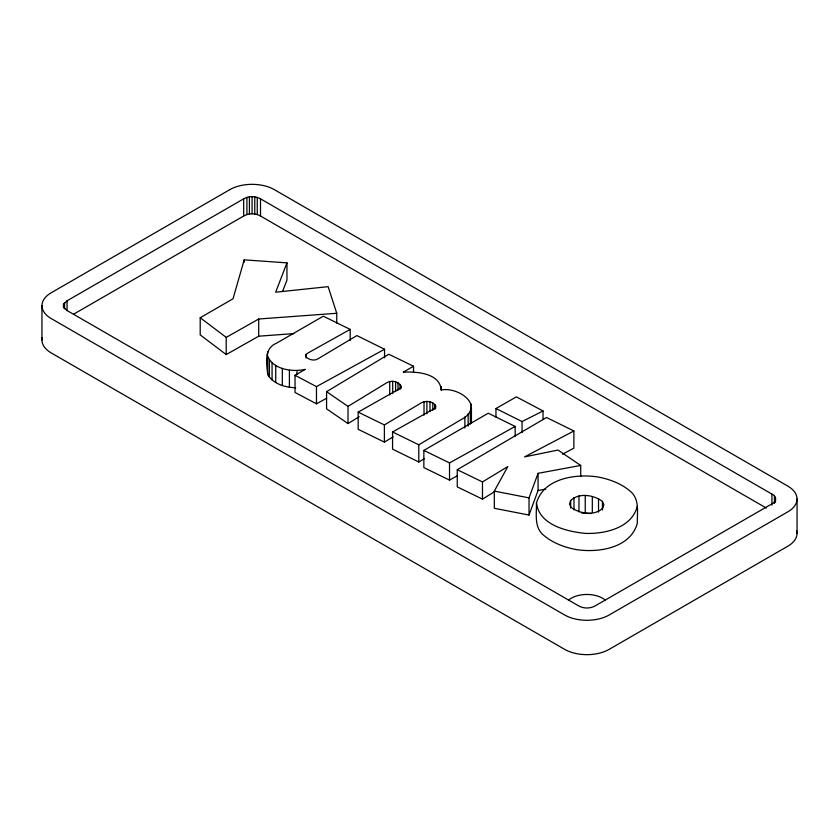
<?xml version="1.0" encoding="UTF-8"?>
<svg xmlns="http://www.w3.org/2000/svg" width="839" height="839" viewBox="0 0 839 839"><rect width="100%" height="100%" fill="white"/><g stroke="black" fill="none" stroke-linecap="round" stroke-linejoin="round"><path stroke-width="1.26" d="M295.716 387.712C285.428 387.534 273.273 384.052 267.777 374.645C266.477 363.811 263.698 348.416 276.419 343.256L323.298 316.198L350.178 329.391L350.178 340.445M63.533 304.117L63.533 307.21L67.057 310.524L578.491 605.8C583.629 608.736 590.195 608.736 595.323 605.8L771.943 503.83C776.799 502.142 776.799 495.807 771.943 494.108L260.51 198.833C255.371 195.896 248.805 195.896 243.677 198.833L67.057 300.802L63.533 304.117L63.533 307.798M359.207 416.742L348.017 423.569L348.017 406.38L387.178 382.49C391.635 380.14 398.714 381.273 400.958 386.129L400.581 387.765L398.892 389.128L358.169 412.127L358.169 429.306L384.388 442.122L393.208 436.846M358.169 412.127L384.388 424.933L421.87 402.521C426.065 400.623 431.414 401.231 434.801 404.45L435.619 406.076L435.252 407.639L433.721 408.971L392.558 431.97L392.558 449.159L418.797 461.985L424.303 458.702M536.467 503.127C543.41 478.22 576.015 473.479 598.123 477.003C609.502 479.205 620.766 483.348 629.774 490.836C639.937 498.618 637.126 512.262 637.315 523.316C630.435 548.297 597.924 553.111 575.795 549.493C564.385 547.29 553.111 543.127 544.091 535.639C533.887 527.867 536.635 514.202 536.467 503.127C539.299 525.015 566.608 531.454 585.119 533.373C604.783 534.16 631.977 528.014 637.315 506.137M282.722 291.049L286.959 280.058L286.959 262.869L244.191 259.849L233.032 298.778L200.206 317.729L200.206 334.908L226.215 354.572L258.706 336.198L293.818 333.618M392.558 431.97L418.797 444.806L460.663 419.857C486.284 406.684 459.3 386.611 441.23 389.957C439.919 373.061 416.396 371.415 403.265 372.17L413.543 366.234L413.543 372.369M570.656 500.537L569.513 504.029L570.992 507.301C579.697 513.741 594.411 516.3 602.811 508.14L603.881 504.679L602.423 501.407C593.781 494.926 579.036 492.42 570.656 500.537L570.656 507.899M494.486 491.706L482.477 499.132L457.255 486.882L457.255 469.704L482.477 481.943L507.815 466.547L494.318 491.098L494.318 508.287L529.031 515.052L529.031 497.873L538.061 473.322L580.703 465.456L580.703 476.51M529.031 515.052L538.061 490.5L538.061 473.322M286.959 262.869L275.674 292.203L328.143 286.655L336.743 313.272L336.743 323.088M350.178 329.391L308.196 352.862L306.13 354.32L305.522 355.757L306.266 357.204C309.476 359.921 314.426 361.242 318.138 358.725L356.879 335.579L384.556 349.244L384.556 357.834M348.017 423.569L326.581 408.876L326.581 391.687L388.761 354.247L413.543 366.234M457.255 469.704L546.535 417.507L573.886 430.984L573.886 448.162L562.413 454.193M73.842 314.069L243.677 216.011C248.805 213.075 255.371 213.075 260.51 216.011L766.28 508.025M326.686 398.2L316.471 403.811L295.034 392.463L295.034 375.285L305.302 369.349C292.234 372.359 271.563 369.485 267.159 354.593M457.444 475.703L449.526 480.107L423.852 467.606L423.852 450.417L488.267 413.228L515.167 426.443L515.167 436.259M495.954 417.13L495.954 408.541L516.384 396.878L543.043 410.974L543.043 419.563M226.215 354.572L226.215 337.383L258.706 319.009L336.743 313.272M423.852 450.417L449.526 462.918L515.167 426.443M295.034 375.285L316.471 386.622L384.556 349.244M573.886 430.984L524.553 456.888L558.04 450.05L580.703 465.456M495.954 408.541L522.057 421.545L543.043 410.974M538.061 490.5L545.591 489.116M581.479 512.944L591.138 513.552M494.318 491.098L529.031 497.873M326.581 391.687L348.017 406.38M200.206 317.729L226.215 337.383M471.382 423.338L471.277 403.968M797.05 498.974L797.05 533.342M775.467 497.422L775.467 502.33M774.439 495.985L774.439 503.348M771.943 494.108L771.943 505.162M602.423 501.407L602.423 509.997M598.522 498.586L598.522 512.094M592.313 496.541L592.313 512.493M585.244 495.513L585.244 512.692M578.973 495.922L578.973 511.884M573.97 497.642L573.97 509.913M522.057 421.545L522.057 432.588M482.477 481.943L482.477 499.132M471.434 407.261L471.434 423.213M470.354 410.554L470.354 424.052M468.141 413.805L468.141 426.076M464.869 416.931L464.869 427.974M449.526 462.918L449.526 480.107M441.178 386.454L441.178 390.135M435.619 406.076L435.619 408.53M434.801 404.45L434.801 409.359M432.819 402.909L432.819 410.281M429.998 401.766L429.998 411.582M426.894 401.43L426.894 413.7M424.02 401.734L424.02 415.232M418.797 444.806L418.797 461.985M400.958 386.129L400.958 388.583M400.077 384.419L400.077 389.327M398.001 382.815L398.001 390.177M395.62 381.818L395.62 391.645M392.704 381.294L392.704 393.575M389.726 381.451L389.726 394.949M384.388 424.933L384.388 442.122M316.471 386.622L316.471 403.811M306.13 354.32L306.13 358.001M296.985 370.597L296.985 374.278M289.413 370.219L289.413 387.398M282.334 368.352L282.334 385.541M275.737 365.29L275.737 382.469M272.067 362.805L272.067 379.994M269.413 360.204L269.413 377.382M267.777 357.466L267.777 374.645M267.651 351.688L267.651 354.142M260.51 198.833L260.51 216.011M258.706 319.009L258.706 336.198M257.258 197.396L257.258 214.574M254.762 196.798L254.762 213.987M252.088 196.599L252.088 213.777M249.414 196.798L249.414 213.987M246.918 197.396L246.918 214.574M244.191 259.849L244.191 262.303M243.677 198.833L243.677 216.011M67.057 300.802L67.057 310.619M64.561 302.68L64.561 308.815M41.95 305.658L41.95 340.026M796.777 530.961A31.567 18.227 0 0 1 787.8 546.22L609.229 649.323A31.567 18.227 0 0 1 564.595 649.323L51.2 352.915A31.567 18.227 0 0 1 42.223 337.656M568.538 600.137A22.097 12.753 0 0 1 605.286 600.137M229.771 189.677L51.2 292.78A31.567 18.227 0 0 0 51.2 318.547L564.595 614.956A31.567 18.227 0 0 0 609.229 614.956L787.8 511.853A31.567 18.227 0 0 0 787.8 486.085L274.405 189.677A31.567 18.227 0 0 0 229.771 189.677"/></g></svg>
